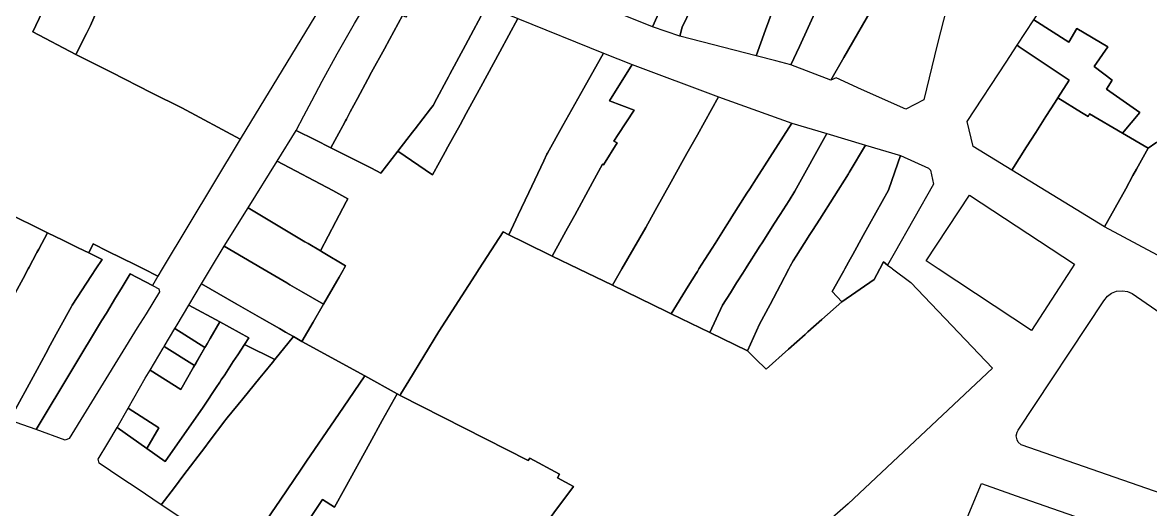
# Model space of a CAD drawing. Header units: metres. Extents: x 3 to 1005126, y 39 to 4383651.
# Drawn here: x 490477.9 to 490633.2, y 4371262.1 to 4371329.2 of the extents above; entities that cross this region are included whole.
import ezdxf

# ---------------------------------------------------------------- set-up
doc = ezdxf.new("R2010")
doc.units = ezdxf.units.M
doc.header["$MEASUREMENT"] = 0
doc.layers.add('TM_Llucmajor', color=7, linetype='Continuous')

msp = doc.modelspace()

# ---------------------------------------------------------------- linework, layer by layer
at = {"layer": 'TM_Llucmajor', "linetype": 'Continuous', "flags": 128}
for points in [[(490589.23, 4371321.25), (490583.72, 4371323.37), (490584.9, 4371325.91), (490587.54, 4371331.61), (490589.41, 4371335.66), (490586.89, 4371336.47), (490587.24, 4371337.58), (490587.63, 4371338.82), (490585.13, 4371340.18), (490586.46, 4371342.66), (490587.66, 4371344.98), (490590.65, 4371343.64), (490592.69, 4371342.71), (490594.3, 4371341.98), (490596.79, 4371340.86), (490595.71, 4371338.22), (490595.65, 4371338.08), (490595.31, 4371337.25), (490594.47, 4371335.19), (490593.67, 4371333.25), (490595.46, 4371332.08), (490591.01, 4371324.35), (490589.23, 4371321.25)], [(490589.23, 4371321.25), (490591.01, 4371324.35), (490595.46, 4371332.08), (490593.67, 4371333.25), (490594.47, 4371335.19), (490595.31, 4371337.25), (490595.65, 4371338.08), (490595.71, 4371338.22), (490596.79, 4371340.86), (490597.02, 4371341.43), (490597.41, 4371342.39), (490598.92, 4371346.07), (490599.71, 4371345.8), (490601.96, 4371345.03), (490608.13, 4371342.93), (490608.03, 4371342.94), (490607.21, 4371339.66), (490605.17, 4371331.31), (490603.88, 4371326.1), (490602.01, 4371318.52), (490599.53, 4371317.24), (490593.45, 4371319.98), (490589.96, 4371321.55), (490589.23, 4371321.25)], [(490581.66, 4371323.9), (490578.94, 4371324.6), (490580.24, 4371328.19), (490582.06, 4371333.18), (490580.84, 4371333.68), (490581.97, 4371336.73), (490582.4, 4371337.91), (490582.76, 4371338.9), (490582.88, 4371339.21), (490585.1, 4371343.37), (490586.46, 4371342.66), (490585.13, 4371340.18), (490587.63, 4371338.82), (490587.24, 4371337.58), (490586.89, 4371336.47), (490589.41, 4371335.66), (490587.54, 4371331.61), (490584.9, 4371325.91), (490583.72, 4371323.37), (490581.66, 4371323.9)], [(490520.37, 4371311.91), (490518.21, 4371313), (490515.57, 4371314.33), (490516.63, 4371316.32), (490517.75, 4371318.42), (490519.18, 4371321.1), (490521.21, 4371324.9), (490523.64, 4371329.04), (490528.36, 4371337.07), (490533.67, 4371334.88), (490530.69, 4371329.95), (490530.21, 4371330.18), (490528.43, 4371326.87), (490527.73, 4371325.58), (490525.98, 4371322.33), (490525.47, 4371321.37), (490524.03, 4371318.7), (490523.03, 4371316.86), (490522.5, 4371315.88), (490522.37, 4371315.63), (490522, 4371314.94), (490521.96, 4371314.87), (490521.46, 4371313.94), (490520.37, 4371311.91)], [(490535.33, 4371309.94), (490534.38, 4371308.2), (490529.57, 4371311.47), (490530.83, 4371313.09), (490531.61, 4371314.09), (490531.96, 4371314.55), (490534.1, 4371317.31), (490534.45, 4371317.76), (490534.96, 4371318.71), (490536.3, 4371321.21), (490536.57, 4371321.71), (490536.77, 4371322.09), (490538.9, 4371326.07), (490541.82, 4371331.51), (490546.13, 4371329.73), (490543.64, 4371325.16), (490541.01, 4371320.35), (490540.78, 4371319.92), (490539.01, 4371316.67), (490538.15, 4371315.09), (490537.12, 4371313.21), (490536.49, 4371312.06), (490536.12, 4371311.39), (490535.33, 4371309.94)], [(490522.48, 4371304.46), (490522.72, 4371304.91), (490520.64, 4371306.02), (490512.98, 4371310.09), (490515.57, 4371314.33), (490518.21, 4371313), (490520.37, 4371311.91), (490525.94, 4371309.1), (490527.23, 4371308.45), (490529.57, 4371311.47), (490534.38, 4371308.2), (490535.33, 4371309.94), (490536.12, 4371311.39), (490536.49, 4371312.06), (490537.12, 4371313.21), (490538.15, 4371315.09), (490539.01, 4371316.67), (490540.78, 4371319.92), (490541.01, 4371320.35), (490543.64, 4371325.16), (490546.13, 4371329.73), (490557.93, 4371324.98), (490555.22, 4371320.16), (490552.74, 4371315.74), (490552.33, 4371315), (490550.18, 4371311.18), (490550.12, 4371311.06), (490549.69, 4371310.14), (490547.62, 4371305.76), (490546.64, 4371303.67), (490546.17, 4371302.68), (490544.88, 4371299.94), (490544.09, 4371300.34), (490540.79, 4371295.23), (490540.24, 4371294.38), (490535.21, 4371286.59), (490531.09, 4371279.78), (490530.02, 4371278.02), (490529.89, 4371277.8), (490529.49, 4371278.02), (490525.03, 4371280.47), (490516.38, 4371285.23), (490517.91, 4371287.88), (490519.35, 4371290.38), (490521.17, 4371293.52), (490521.5, 4371294.1), (490522.04, 4371295.04), (490522.15, 4371295.23), (490522.39, 4371295.65), (490519.29, 4371297.5), (490518.93, 4371297.72), (490521.06, 4371301.76), (490522.48, 4371304.46)], [(490620.48, 4371318.83), (490622.02, 4371321.25), (490615.16, 4371325.86), (490614.86, 4371326.06), (490617.15, 4371329.58), (490621.99, 4371326.48), (490623.09, 4371328.35), (490627.37, 4371325.86), (490625.46, 4371323.13), (490627.98, 4371321.27), (490627.17, 4371319.99), (490631.76, 4371316.8), (490629.37, 4371313.94), (490624.86, 4371316.59), (490624.65, 4371316.24), (490623.75, 4371316.8), (490620.48, 4371318.83)], [(490614.13, 4371308.85), (490608.8, 4371312.1), (490608.01, 4371315.53), (490613.35, 4371323.73), (490614.86, 4371326.06), (490615.16, 4371325.86), (490622.02, 4371321.25), (490620.48, 4371318.83), (490620.09, 4371318.21), (490618.84, 4371316.24), (490617.44, 4371314.04), (490616.17, 4371312.05), (490614.13, 4371308.85)], [(490547.03, 4371298.85), (490544.88, 4371299.94), (490546.17, 4371302.68), (490546.64, 4371303.67), (490547.62, 4371305.76), (490549.69, 4371310.14), (490550.12, 4371311.06), (490550.18, 4371311.18), (490552.33, 4371315), (490552.74, 4371315.74), (490555.22, 4371320.16), (490557.93, 4371324.98), (490561.85, 4371323.4), (490558.73, 4371318.41), (490562.15, 4371317.09), (490559.94, 4371313.76), (490559.34, 4371312.86), (490559.79, 4371312.62), (490557.92, 4371309.59), (490557.79, 4371309.65), (490556.41, 4371307.13), (490553.94, 4371302.63), (490552.97, 4371300.86), (490552.73, 4371300.42), (490552.18, 4371299.41), (490550.85, 4371296.99), (490547.03, 4371298.85)], [(490554.48, 4371295.23), (490550.85, 4371296.99), (490552.18, 4371299.41), (490552.73, 4371300.42), (490552.97, 4371300.86), (490553.94, 4371302.63), (490556.41, 4371307.13), (490557.79, 4371309.65), (490557.92, 4371309.59), (490559.79, 4371312.62), (490559.34, 4371312.86), (490559.94, 4371313.76), (490562.15, 4371317.09), (490558.73, 4371318.41), (490561.85, 4371323.4), (490573.76, 4371318.93), (490570.85, 4371313.72), (490569.4, 4371311.12), (490568.71, 4371309.89), (490567.22, 4371307.23), (490565.02, 4371303.29), (490563.72, 4371300.96), (490560.43, 4371295.23), (490559.13, 4371292.97), (490554.48, 4371295.23)], [(490634.21, 4371297.13), (490626.9, 4371301.05), (490629.82, 4371306.29), (490630.82, 4371308.09), (490631.3, 4371308.96), (490631.53, 4371309.38), (490632.91, 4371311.86), (490633.96, 4371312.6), (490637.14, 4371314.84), (490640.78, 4371318.69), (490644.21, 4371321.41), (490647.41, 4371317.82), (490649.4, 4371315.61), (490647.16, 4371312.9), (490645.53, 4371310.38), (490644.58, 4371308.8), (490642.02, 4371310.94), (490640.67, 4371309.19), (490639.47, 4371307.59), (490638.45, 4371305.56), (490634.21, 4371297.13)], [(490567.21, 4371289.05), (490566.59, 4371289.35), (490559.13, 4371292.97), (490560.43, 4371295.23), (490563.72, 4371300.96), (490565.02, 4371303.29), (490567.22, 4371307.23), (490568.71, 4371309.89), (490569.4, 4371311.12), (490570.85, 4371313.72), (490573.76, 4371318.93), (490583.83, 4371315.34), (490578.94, 4371307.65), (490578.05, 4371306.26), (490577.67, 4371305.65), (490575.6, 4371302.4), (490575.31, 4371301.95), (490574.9, 4371301.3), (490573.28, 4371298.75), (490572.86, 4371298.09), (490571.86, 4371296.52), (490571.06, 4371295.23), (490570.84, 4371294.88), (490570.65, 4371294.58), (490569.56, 4371292.83), (490567.21, 4371289.05)], [(490626.9, 4371301.05), (490614.13, 4371308.85), (490616.17, 4371312.05), (490617.44, 4371314.04), (490618.84, 4371316.24), (490620.09, 4371318.21), (490620.48, 4371318.83), (490623.75, 4371316.8), (490624.65, 4371316.24), (490624.86, 4371316.59), (490629.37, 4371313.94), (490632.91, 4371311.86), (490631.53, 4371309.38), (490631.3, 4371308.96), (490630.82, 4371308.09), (490629.82, 4371306.29), (490626.9, 4371301.05)], [(490572.56, 4371286.45), (490567.21, 4371289.05), (490569.56, 4371292.83), (490570.65, 4371294.58), (490570.84, 4371294.88), (490571.06, 4371295.23), (490571.86, 4371296.52), (490572.86, 4371298.09), (490573.28, 4371298.75), (490574.9, 4371301.3), (490575.31, 4371301.95), (490575.6, 4371302.4), (490577.67, 4371305.65), (490578.05, 4371306.26), (490578.94, 4371307.65), (490583.83, 4371315.34), (490588.68, 4371313.89), (490584.26, 4371305.94), (490583.46, 4371304.67), (490582.22, 4371302.72), (490581.38, 4371301.39), (490581.01, 4371300.81), (490579.75, 4371298.82), (490579.46, 4371298.36), (490577.47, 4371295.23), (490577.42, 4371295.15), (490577.02, 4371294.52), (490576.42, 4371293.58), (490576.24, 4371293.29), (490575.39, 4371291.95), (490574.3, 4371290.23), (490572.56, 4371286.45)], [(490577.72, 4371283.95), (490572.56, 4371286.45), (490574.3, 4371290.23), (490575.39, 4371291.95), (490576.24, 4371293.29), (490576.42, 4371293.58), (490577.02, 4371294.52), (490577.42, 4371295.15), (490577.47, 4371295.23), (490579.46, 4371298.36), (490579.75, 4371298.82), (490581.01, 4371300.81), (490581.38, 4371301.39), (490582.22, 4371302.72), (490583.46, 4371304.67), (490584.26, 4371305.94), (490588.68, 4371313.89), (490593.97, 4371312.3), (490591.76, 4371308.52), (490591.66, 4371308.35), (490587.68, 4371302.09), (490586.68, 4371300.52), (490586.34, 4371299.99), (490585.54, 4371298.72), (490584.43, 4371296.97), (490584.03, 4371296.35), (490583.63, 4371295.6), (490583.43, 4371295.23), (490582.28, 4371293.05), (490580.84, 4371290.34), (490579.4, 4371287.62), (490577.72, 4371283.95)], [(490583.39, 4371284.18), (490580.31, 4371281.43), (490578.86, 4371282.84), (490577.72, 4371283.95), (490579.4, 4371287.62), (490580.84, 4371290.34), (490582.28, 4371293.05), (490583.43, 4371295.23), (490583.63, 4371295.6), (490584.03, 4371296.35), (490584.43, 4371296.97), (490585.54, 4371298.72), (490586.34, 4371299.99), (490586.68, 4371300.52), (490587.68, 4371302.09), (490591.66, 4371308.35), (490591.76, 4371308.52), (490593.97, 4371312.3), (490598.79, 4371310.86), (490597.19, 4371306.22), (490597.14, 4371306.08), (490593.68, 4371299.83), (490592.24, 4371297.23), (490591.88, 4371296.58), (490591.13, 4371295.23), (490590.99, 4371294.97), (490590.81, 4371294.64), (490589.4, 4371292.1), (490590.71, 4371290.71), (490587.96, 4371288.26), (490586.04, 4371286.54), (490585.66, 4371286.21), (490583.39, 4371284.18)], [(490590.71, 4371290.71), (490589.4, 4371292.1), (490590.81, 4371294.64), (490590.99, 4371294.97), (490591.13, 4371295.23), (490591.88, 4371296.58), (490592.24, 4371297.23), (490593.68, 4371299.83), (490597.14, 4371306.08), (490597.19, 4371306.22), (490598.79, 4371310.86), (490602.67, 4371309.13), (490602.94, 4371308.86), (490603.37, 4371306.93), (490597.93, 4371297.36), (490597.02, 4371295.76), (490596.46, 4371296.19), (490595.96, 4371295.23), (490595.56, 4371294.45), (490595.19, 4371293.75), (490590.71, 4371290.71)], [(490516.79, 4371298.98), (490508.96, 4371303.64), (490512.98, 4371310.09), (490520.64, 4371306.02), (490522.72, 4371304.91), (490522.48, 4371304.46), (490521.06, 4371301.76), (490518.93, 4371297.72), (490517.22, 4371298.73), (490516.79, 4371298.98)], [(490604.01, 4371295.23), (490602.35, 4371296.33), (490608.33, 4371305.39), (490622.79, 4371295.88), (490622.37, 4371295.23), (490616.83, 4371286.72), (490604.01, 4371295.23)], [(490510.99, 4371295.23), (490505.66, 4371298.35), (490508.96, 4371303.64), (490516.79, 4371298.98), (490517.22, 4371298.73), (490518.93, 4371297.72), (490519.29, 4371297.5), (490522.39, 4371295.65), (490522.15, 4371295.23), (490522.04, 4371295.04), (490521.5, 4371294.1), (490521.17, 4371293.52), (490519.35, 4371290.38), (490516.31, 4371292.11), (490514.73, 4371293.04), (490514.28, 4371293.3), (490510.99, 4371295.23)], [(490479.78, 4371273.08), (490476.11, 4371274.4), (490479.91, 4371281.37), (490481.1, 4371283.56), (490481.72, 4371284.7), (490482.55, 4371286.24), (490482.99, 4371287.04), (490484.64, 4371290.07), (490484.75, 4371290.24), (490487.4, 4371294.3), (490488.01, 4371295.23), (490488.86, 4371296.53), (490487.02, 4371297.43), (490487.64, 4371298.67), (490489.62, 4371297.69), (490493.46, 4371295.77), (490494.54, 4371295.23), (490496.54, 4371294.23), (490495.78, 4371292.96), (490492.72, 4371294.54), (490491.49, 4371292.49), (490490.72, 4371291.22), (490489.46, 4371289.13), (490488.8, 4371288.05), (490484.85, 4371281.49), (490479.78, 4371273.08)], [(490507.32, 4371290.41), (490502.54, 4371293.15), (490503.79, 4371295.23), (490505.66, 4371298.35), (490510.99, 4371295.23), (490514.28, 4371293.3), (490514.73, 4371293.04), (490516.31, 4371292.11), (490519.35, 4371290.38), (490517.91, 4371287.88), (490516.38, 4371285.23), (490515.23, 4371285.89), (490514.13, 4371286.52), (490513.28, 4371287), (490510.84, 4371288.4), (490507.32, 4371290.41)], [(490493.71, 4371287.09), (490484.34, 4371271.86), (490483.78, 4371271.64), (490479.78, 4371273.08), (490484.85, 4371281.49), (490488.8, 4371288.05), (490489.46, 4371289.13), (490490.72, 4371291.22), (490491.49, 4371292.49), (490492.72, 4371294.54), (490495.78, 4371292.96), (490495.99, 4371292.85), (490496.59, 4371292.54), (490496.69, 4371292.49), (490496.78, 4371292.07), (490494.91, 4371289.03), (490493.71, 4371287.09)], [(490505.06, 4371287.93), (490500.81, 4371290.24), (490502.54, 4371293.15), (490507.32, 4371290.41), (490510.84, 4371288.4), (490513.28, 4371287), (490514.13, 4371286.52), (490515.23, 4371285.89), (490512.65, 4371282.73), (490511.71, 4371283.2), (490509.58, 4371284.26), (490508.48, 4371284.81), (490509.09, 4371285.74), (490505.06, 4371287.93)], [(490499.18, 4371287.5), (490500.81, 4371290.24), (490505.06, 4371287.93), (490503.75, 4371285.64), (490503.31, 4371284.88), (490503.1, 4371284.52), (490503.03, 4371284.4), (490498.89, 4371287.02), (490498.97, 4371287.15), (490499.18, 4371287.5)], [(490496.66, 4371273.32), (490492.44, 4371276.04), (490494.8, 4371280.16), (490495.47, 4371281.29), (490499.7, 4371278.61), (490501.46, 4371281.67), (490501.69, 4371282.07), (490501.8, 4371282.27), (490503.31, 4371284.88), (490503.75, 4371285.64), (490505.06, 4371287.93), (490509.09, 4371285.74), (490508.48, 4371284.81), (490507.53, 4371283.37), (490506.93, 4371282.46), (490505.74, 4371280.65), (490505.28, 4371279.95), (490505.06, 4371279.61), (490504.57, 4371278.86), (490502.97, 4371276.43), (490502.8, 4371276.17), (490497.53, 4371268.67), (490495.02, 4371270.46), (490496.66, 4371273.32)], [(490501.59, 4371281.9), (490497.4, 4371284.52), (490498.89, 4371287.02), (490503.03, 4371284.4), (490501.8, 4371282.27), (490501.69, 4371282.07), (490501.59, 4371281.9)], [(490491.59, 4371266.34), (490488.45, 4371268.43), (490488.31, 4371268.99), (490489.64, 4371271.23), (490490.92, 4371273.39), (490495.02, 4371270.46), (490497.53, 4371268.67), (490502.8, 4371276.17), (490502.97, 4371276.43), (490504.57, 4371278.86), (490505.06, 4371279.61), (490505.28, 4371279.95), (490505.74, 4371280.65), (490506.93, 4371282.46), (490507.53, 4371283.37), (490508.48, 4371284.81), (490509.58, 4371284.26), (490511.71, 4371283.2), (490512.65, 4371282.73), (490512.31, 4371282.32), (490511.28, 4371281.06), (490510.58, 4371280.21), (490508.22, 4371277.31), (490506.09, 4371274.7), (490505.92, 4371274.47), (490505.77, 4371274.27), (490503.62, 4371271.44), (490502.99, 4371270.61), (490500.12, 4371266.82), (490498.82, 4371265.11), (490497.01, 4371262.72), (490493.68, 4371264.94), (490491.59, 4371266.34)], [(490497.28, 4371284.32), (490497.36, 4371284.47), (490497.4, 4371284.52), (490501.59, 4371281.9), (490501.54, 4371281.82), (490501.46, 4371281.67), (490499.7, 4371278.61), (490495.47, 4371281.29), (490497.28, 4371284.32)], [(490512.01, 4371252.71), (490507.96, 4371255.41), (490509.72, 4371257.99), (490513.38, 4371263.36), (490516.27, 4371267.61), (490517.03, 4371268.72), (490520.92, 4371274.44), (490522.11, 4371276.19), (490525.03, 4371280.47), (490529.49, 4371278.02), (490527.45, 4371274.31), (490525.74, 4371271.22), (490522.28, 4371264.95), (490520.86, 4371262.38), (490519.22, 4371263.43), (490513.46, 4371254.87), (490512.01, 4371252.71)], [(490544.29, 4371255.46), (490540.89, 4371250.87), (490540.6, 4371250.37), (490538.82, 4371247.3), (490541.08, 4371245.7), (490538.23, 4371241.45), (490535.33, 4371237.12), (490528.26, 4371241.87), (490512.01, 4371252.71), (490513.46, 4371254.87), (490519.22, 4371263.43), (490520.86, 4371262.38), (490522.28, 4371264.95), (490525.74, 4371271.22), (490527.45, 4371274.31), (490529.49, 4371278.02), (490529.89, 4371277.8), (490547.55, 4371268.84), (490547.76, 4371269.13), (490551.83, 4371266.93), (490551.56, 4371266.43), (490553.78, 4371265.22), (490545.66, 4371254.35), (490544.29, 4371255.46)], [(490495.02, 4371270.46), (490490.92, 4371273.39), (490492.44, 4371276.04), (490496.66, 4371273.32), (490495.02, 4371270.46)], [(490608.57, 4371260.19), (490607.77, 4371260.38), (490609.95, 4371265.64), (490614.75, 4371263.96), (490618.68, 4371262.59), (490628.96, 4371259), (490628.1, 4371254.97), (490627.61, 4371255.04), (490626.65, 4371255.19), (490624.53, 4371255.62), (490624.6, 4371256.58), (490619.59, 4371257.71), (490619.58, 4371257.57), (490617.21, 4371258.13), (490614.26, 4371258.84), (490613, 4371259.14), (490608.57, 4371260.19)]]:
    msp.add_lwpolyline(points, close=True, dxfattribs=at)
for points in [[(490522.51, 4371337.23), (490508.01, 4371313.36), (490507.86, 4371313.12), (490499.84, 4371317.42), (490495.67, 4371319.5), (490490.1, 4371322.33), (490485.26, 4371324.79), (490485.31, 4371324.89), (490486.7, 4371327.66), (490486.7, 4371327.66), (490486.99, 4371328.23), (490487.25, 4371328.8), (490489.02, 4371332.82)], [(490633.96, 4371312.6), (490632.91, 4371311.86), (490629.37, 4371313.94), (490631.76, 4371316.8), (490627.17, 4371319.99), (490627.17, 4371319.99), (490627.98, 4371321.27), (490625.46, 4371323.13), (490627.37, 4371325.86), (490623.09, 4371328.35), (490621.99, 4371326.48), (490617.15, 4371329.58), (490622.15, 4371337.26), (490623.97, 4371336.35), (490630.35, 4371333.15), (490631.17, 4371332.74), (490631.89, 4371332.02), (490633.35, 4371330.55)], [(490489.02, 4371332.82), (490487.25, 4371328.8), (490486.99, 4371328.23), (490486.7, 4371327.66), (490485.31, 4371324.89), (490485.26, 4371324.79), (490479.33, 4371327.92), (490480.62, 4371330.63)], [(490582.06, 4371333.18), (490580.24, 4371328.19), (490578.94, 4371324.6), (490578.94, 4371324.6), (490568.42, 4371327.3), (490568.73, 4371328.55), (490570.04, 4371331.21)], [(490541.82, 4371331.51), (490538.9, 4371326.07), (490536.77, 4371322.09), (490536.57, 4371321.71), (490536.3, 4371321.21), (490534.96, 4371318.71), (490534.45, 4371317.76), (490534.1, 4371317.31), (490531.96, 4371314.55), (490531.61, 4371314.09), (490530.83, 4371313.09), (490529.57, 4371311.47), (490527.23, 4371308.45), (490525.94, 4371309.1), (490525.94, 4371309.1), (490520.37, 4371311.91), (490521.46, 4371313.94), (490521.96, 4371314.87), (490522, 4371314.94), (490522.37, 4371315.63), (490522.5, 4371315.88), (490523.03, 4371316.86), (490524.03, 4371318.7), (490525.47, 4371321.37), (490525.98, 4371322.33), (490527.73, 4371325.58), (490528.43, 4371326.87), (490530.21, 4371330.18)], [(490566.17, 4371331.95), (490564.64, 4371328.59), (490564.64, 4371328.59), (490559.98, 4371330.5)], [(490570.04, 4371331.21), (490568.73, 4371328.55), (490568.42, 4371327.3), (490566.54, 4371327.94), (490566.54, 4371327.94), (490564.64, 4371328.59), (490566.17, 4371331.95)], [(490480.62, 4371330.63), (490479.33, 4371327.92), (490485.26, 4371324.79), (490490.1, 4371322.33), (490495.67, 4371319.5), (490499.84, 4371317.42), (490507.86, 4371313.12), (490507.86, 4371313.12), (490497.14, 4371295.23), (490496.54, 4371294.23), (490494.54, 4371295.23), (490493.46, 4371295.77), (490489.62, 4371297.69), (490487.64, 4371298.67), (490487.02, 4371297.43), (490485.58, 4371298.14), (490483.45, 4371299.18), (490481.34, 4371300.22), (490480.31, 4371300.73), (490478.69, 4371301.52), (490478.09, 4371301.81), (490475.55, 4371303.06)], [(490475.55, 4371303.06), (490478.09, 4371301.81), (490478.69, 4371301.52), (490480.31, 4371300.73), (490481.34, 4371300.22), (490480.13, 4371297.95), (490479.89, 4371297.51), (490479.82, 4371297.38), (490478.81, 4371295.49), (490478.67, 4371295.23), (490477.97, 4371293.91), (490476.08, 4371290.39)], [(490476.08, 4371290.39), (490477.97, 4371293.91), (490478.67, 4371295.23), (490478.81, 4371295.49), (490479.82, 4371297.38), (490479.89, 4371297.51), (490480.13, 4371297.95), (490481.34, 4371300.22), (490483.45, 4371299.18), (490485.58, 4371298.14), (490487.02, 4371297.43), (490488.86, 4371296.53), (490488.01, 4371295.23), (490487.4, 4371294.3), (490484.75, 4371290.24), (490484.64, 4371290.07), (490482.99, 4371287.04), (490482.55, 4371286.24), (490481.72, 4371284.7), (490481.1, 4371283.56), (490479.91, 4371281.37), (490476.11, 4371274.4)], [(490545.66, 4371254.35), (490553.78, 4371265.22), (490551.56, 4371266.43), (490551.83, 4371266.93), (490547.76, 4371269.13), (490547.55, 4371268.84), (490547.55, 4371268.84), (490529.89, 4371277.8), (490530.02, 4371278.02), (490531.09, 4371279.78), (490535.21, 4371286.59), (490540.24, 4371294.38), (490540.79, 4371295.23), (490544.09, 4371300.34), (490544.88, 4371299.94), (490547.03, 4371298.85), (490550.85, 4371296.99), (490554.48, 4371295.23), (490559.13, 4371292.97), (490566.59, 4371289.35), (490567.21, 4371289.05), (490572.56, 4371286.45), (490577.72, 4371283.95), (490578.86, 4371282.84), (490580.31, 4371281.43), (490583.39, 4371284.18), (490585.66, 4371286.21), (490586.04, 4371286.54), (490587.96, 4371288.26), (490590.71, 4371290.71), (490595.19, 4371293.75), (490595.56, 4371294.45), (490595.96, 4371295.23), (490596.46, 4371296.19), (490597.02, 4371295.76), (490597.62, 4371295.31), (490597.73, 4371295.23), (490600.22, 4371293.36), (490602.99, 4371290.46), (490603.99, 4371289.41), (490611.48, 4371281.55), (490591.61, 4371262.85), (490587.52, 4371259.27)], [(490636.95, 4371263.48), (490615.43, 4371270.97), (490615.02, 4371271.33), (490614.86, 4371271.69), (490614.76, 4371272.23), (490614.86, 4371272.72), (490615.02, 4371273.02), (490626.83, 4371290.85), (490627.32, 4371291.46), (490627.88, 4371291.88), (490628.57, 4371292.17), (490629.4, 4371292.23), (490630.09, 4371292.1), (490630.71, 4371291.85), (490642.4, 4371283.76)], [(490503.85, 4371258.16), (490497.01, 4371262.72), (490498.82, 4371265.11), (490500.12, 4371266.82), (490502.99, 4371270.61), (490503.62, 4371271.44), (490505.77, 4371274.27), (490505.92, 4371274.47), (490506.09, 4371274.7), (490508.22, 4371277.31), (490510.58, 4371280.21), (490511.28, 4371281.06), (490512.31, 4371282.32), (490512.65, 4371282.73), (490515.23, 4371285.89), (490516.38, 4371285.23), (490525.03, 4371280.47), (490522.11, 4371276.19), (490520.92, 4371274.44), (490517.03, 4371268.72), (490516.27, 4371267.61), (490513.38, 4371263.36), (490509.72, 4371257.99)]]:
    msp.add_lwpolyline(points, dxfattribs=at)

doc.saveas('drawing.dxf')
